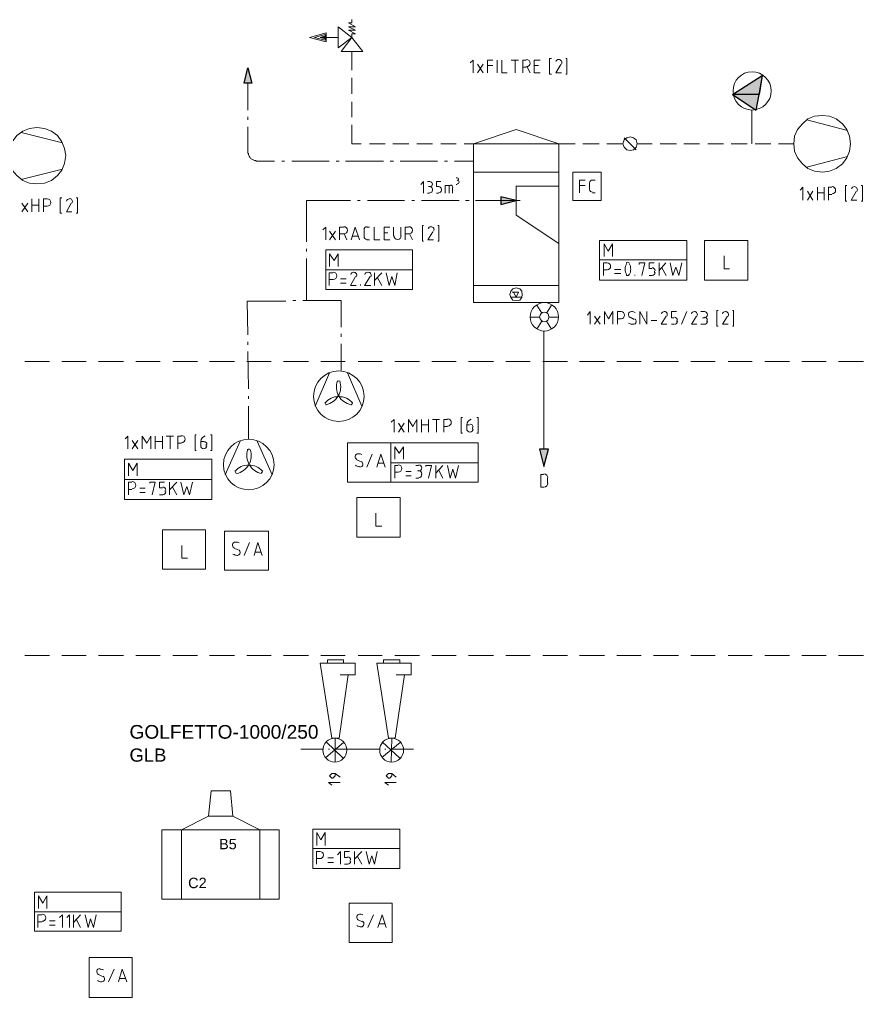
# Model space of a CAD drawing. Header units: millimetres. Extents: x 7 to 416, y 7 to 290.
# Drawn here: x 248 to 312.4, y 153.9 to 228.5 of the extents above; entities that cross this region are included whole.
import ezdxf

# ---------------------------------------------------------------- set-up
doc = ezdxf.new("R2010")
doc.units = ezdxf.units.MM
doc.header["$MEASUREMENT"] = 0
doc.layers.get('0').update_dxf_attribs({"linetype": 'CONTINUOUS'})
doc.styles.add('Arial$001', font='arial.ttf', dxfattribs={"height": 1.786464})

msp = doc.modelspace()

# ---------------------------------------------------------------- hatches: boundary and pattern name
at = {"true_color": 0x000006}
for points in [[(265.751, 223.674), (265.155, 223.674), (265.453, 224.848)], [(284.73, 215.02), (284.73, 214.441), (285.904, 214.738)]]:
    msp.add_hatch(color=0, dxfattribs=at).paths.add_polyline_path(points)
at = {"true_color": 0x000007}
h = msp.add_hatch(color=0, dxfattribs=at)
h.paths.add_polyline_path([(304.668, 224.269), (304.42, 222.83), (302.384, 222.83)])
h.paths.add_polyline_path([(304.42, 222.83), (302.384, 222.83), (304.205, 221.638)])
msp.add_hatch(color=0, dxfattribs=at).paths.add_polyline_path([(288.37, 195.76), (287.691, 195.76), (288.022, 194.436)])

# ---------------------------------------------------------------- linework, layer by layer
at = {"color": 0, "linetype": 'Continuous', "lineweight": 15, "true_color": 0x000007}
for points in [[(274.223, 226.089), (273.379, 227.181), (272.32, 226.387), (272.32, 227.992), (273.379, 227.181), (273.379, 227.446), (273.66, 227.446), (273.114, 227.727), (273.66, 227.727), (273.114, 227.992), (273.66, 227.992), (273.114, 228.29), (273.379, 228.29), (273.379, 228.538)], [(270.996, 227.181), (272.32, 227.181), (272.32, 227.181)], [(274.223, 226.089), (272.568, 226.089), (273.379, 227.181)], [(282.612, 224.468), (282.612, 225.444), (282.396, 225.229)], [(283.704, 224.468), (283.704, 225.444), (284.134, 225.444)], [(284.465, 224.468), (284.465, 225.444), (284.465, 225.444)], [(284.812, 225.444), (284.812, 224.468), (285.226, 224.468)], [(285.524, 225.444), (286.086, 225.444), (286.086, 225.444)], [(285.822, 224.468), (285.822, 225.444), (285.822, 225.444)], [(286.417, 224.468), (286.417, 225.444), (286.665, 225.444)], [(287.724, 224.468), (287.261, 224.468), (287.261, 225.444), (287.724, 225.444)], [(288.585, 225.576), (288.452, 225.576), (288.452, 224.385), (288.585, 224.385)], [(289.677, 225.576), (289.76, 225.576), (289.76, 224.385), (289.677, 224.385)], [(282.943, 224.468), (283.373, 225.146), (283.373, 225.146)], [(282.943, 225.146), (283.373, 224.468), (283.373, 224.468)], [(283.704, 225.03), (284.134, 225.03), (284.134, 225.03)], [(286.665, 224.898), (286.417, 224.898), (286.417, 224.898)], [(286.748, 224.898), (286.963, 224.468), (286.963, 224.468)], [(287.609, 225.03), (287.261, 225.03), (287.261, 225.03)], [(289.296, 225.113), (288.916, 224.468), (289.346, 224.468)], [(303.874, 219.057), (303.874, 221.589), (303.874, 221.589)], [(311.154, 220.066), (308.06, 220.877), (308.06, 220.877)], [(289.164, 219.057), (285.904, 220.149), (282.645, 219.057), (282.645, 208.252), (289.164, 208.252)], [(289.164, 219.057), (285.904, 220.149), (282.645, 219.057), (282.645, 208.252), (289.164, 208.252)], [(251.306, 219.14), (248.162, 219.934), (248.162, 219.934)], [(282.645, 219.057), (289.164, 219.057), (289.164, 219.057)], [(282.645, 219.057), (289.164, 219.057), (289.164, 219.057)], [(289.164, 219.057), (289.164, 208.252), (289.164, 208.252)], [(289.164, 219.057), (289.164, 208.252), (289.164, 208.252)], [(311.154, 218.081), (308.06, 217.27), (308.06, 217.27)], [(251.306, 217.138), (248.162, 216.343), (248.162, 216.343)], [(282.645, 216.89), (289.164, 216.89), (289.164, 216.89)], [(282.645, 216.89), (289.164, 216.89), (289.164, 216.89)], [(289.164, 215.831), (285.904, 215.831), (285.904, 213.63), (289.164, 211.462)], [(289.164, 215.831), (285.904, 215.831), (285.904, 213.63), (289.164, 211.462)], [(290.736, 215.318), (290.736, 216.294), (291.166, 216.294)], [(290.736, 215.318), (290.736, 216.294), (291.166, 216.294)], [(290.736, 215.88), (291.166, 215.88), (291.166, 215.88)], [(290.736, 215.88), (291.166, 215.88), (291.166, 215.88)], [(291.497, 215.582), (291.497, 216.046), (291.497, 216.046)], [(291.497, 215.582), (291.497, 216.046), (291.497, 216.046)], [(291.712, 216.294), (291.927, 216.294), (291.927, 216.294)], [(291.712, 216.294), (291.927, 216.294), (291.927, 216.294)], [(307.762, 214.772), (307.762, 215.748), (307.547, 215.533)], [(308.871, 214.772), (308.871, 215.748), (308.871, 215.748)], [(309.384, 215.748), (309.384, 214.772), (309.384, 214.772)], [(309.715, 214.772), (309.715, 215.748), (309.963, 215.748)], [(311.104, 215.88), (311.022, 215.88), (311.022, 214.689), (311.104, 214.689)], [(312.213, 215.88), (312.296, 215.88), (312.296, 214.689), (312.213, 214.689)], [(248.973, 213.878), (248.973, 214.854), (248.973, 214.854)], [(249.519, 214.854), (249.519, 213.878), (249.519, 213.878)], [(249.866, 213.878), (249.866, 214.854), (250.115, 214.854)], [(251.256, 214.937), (251.14, 214.937), (251.14, 213.762), (251.256, 213.762)], [(252.365, 214.937), (252.448, 214.937), (252.448, 213.762), (252.365, 213.762)], [(291.927, 215.318), (291.712, 215.318), (291.712, 215.318)], [(291.927, 215.318), (291.712, 215.318), (291.712, 215.318)], [(308.11, 214.772), (308.523, 215.45), (308.523, 215.45)], [(308.11, 215.45), (308.523, 214.772), (308.523, 214.772)], [(308.871, 215.318), (309.384, 215.318), (309.384, 215.318)], [(309.963, 215.202), (309.715, 215.202), (309.715, 215.202)], [(311.832, 215.417), (311.452, 214.772), (311.882, 214.772)], [(248.212, 213.878), (248.675, 214.523), (248.675, 214.523)], [(248.212, 214.523), (248.675, 213.878), (248.675, 213.878)], [(248.973, 214.391), (249.519, 214.391), (249.519, 214.391)], [(250.115, 214.308), (249.866, 214.308), (249.866, 214.308)], [(251.984, 214.523), (251.604, 213.878), (252.017, 213.878)], [(271.377, 211.727), (271.377, 212.703), (271.162, 212.488)], [(272.436, 211.727), (272.436, 212.703), (272.733, 212.703)], [(273.329, 211.727), (273.627, 212.703), (273.958, 211.727)], [(274.52, 212.703), (274.719, 212.703), (274.719, 212.703)], [(275.066, 212.703), (275.066, 211.727), (275.497, 211.727)], [(276.258, 211.727), (275.828, 211.727), (275.828, 212.703), (276.258, 212.703)], [(276.556, 212.703), (276.556, 212.025), (276.556, 212.025)], [(277.102, 212.025), (277.102, 212.703), (277.102, 212.703)], [(277.433, 211.727), (277.433, 212.703), (277.697, 212.703)], [(278.839, 212.819), (278.756, 212.819), (278.756, 211.644), (278.839, 211.644)], [(279.931, 212.819), (280.014, 212.819), (280.014, 211.644), (279.931, 211.644)], [(271.674, 211.727), (272.138, 212.405), (272.138, 212.405)], [(271.674, 212.405), (272.138, 211.727), (272.138, 211.727)], [(272.733, 212.19), (272.436, 212.19), (272.436, 212.19)], [(272.783, 212.19), (272.982, 211.727), (272.982, 211.727)], [(273.875, 212.025), (273.412, 212.025), (273.412, 212.025)], [(274.305, 211.975), (274.305, 212.488), (274.305, 212.488)], [(276.125, 212.273), (275.828, 212.273), (275.828, 212.273)], [(277.697, 212.19), (277.433, 212.19), (277.433, 212.19)], [(277.78, 212.19), (277.995, 211.727), (277.995, 211.727)], [(279.551, 212.356), (279.17, 211.727), (279.6, 211.727)], [(274.719, 211.727), (274.52, 211.727), (274.52, 211.727)], [(282.645, 208.252), (282.645, 206.945), (289.164, 206.945), (289.164, 208.252)], [(285.606, 207.739), (286.086, 207.739), (285.904, 207.359), (285.689, 207.739)], [(286.335, 207.359), (285.491, 207.359), (285.491, 207.359)], [(287.857, 206.134), (287.476, 206.763), (287.476, 206.763)], [(287.857, 206.134), (287.476, 206.763), (287.476, 206.763)], [(288.204, 206.134), (288.585, 206.763), (288.585, 206.763)], [(288.204, 206.134), (288.585, 206.763), (288.585, 206.763)], [(291.547, 205.291), (291.547, 206.267), (291.332, 206.002)], [(291.878, 205.291), (292.308, 205.919), (292.308, 205.919)], [(291.878, 205.919), (292.308, 205.291), (292.308, 205.291)], [(292.639, 205.291), (292.639, 206.267), (292.937, 205.704), (293.284, 206.267), (293.284, 205.291)], [(293.615, 205.291), (293.615, 206.267), (293.88, 206.267)], [(295.319, 205.291), (295.319, 206.267), (295.865, 205.291), (295.865, 206.267)], [(297.338, 205.919), (296.957, 205.291), (297.387, 205.291)], [(297.934, 205.787), (297.735, 205.787), (297.735, 206.267), (298.116, 206.267)], [(298.496, 205.291), (298.91, 206.267), (298.91, 206.267)], [(299.638, 205.919), (299.257, 205.291), (299.671, 205.291)], [(299.969, 206.267), (300.233, 206.267), (300.233, 206.267)], [(301.292, 206.349), (301.193, 206.349), (301.193, 205.158), (301.292, 205.158)], [(302.004, 205.919), (301.623, 205.291), (302.054, 205.291)], [(302.384, 206.349), (302.467, 206.349), (302.467, 205.158), (302.384, 205.158)], [(286.963, 205.837), (287.691, 205.837), (287.691, 205.837)], [(286.963, 205.837), (287.691, 205.837), (287.691, 205.837)], [(287.476, 204.91), (287.857, 205.539), (287.857, 205.539)], [(287.476, 204.91), (287.857, 205.539), (287.857, 205.539)], [(288.585, 204.91), (288.204, 205.539), (288.204, 205.539)], [(288.585, 204.91), (288.204, 205.539), (288.204, 205.539)], [(288.37, 205.837), (289.131, 205.837), (289.131, 205.837)], [(288.37, 205.837), (289.131, 205.837), (289.131, 205.837)], [(293.88, 205.704), (293.615, 205.704), (293.615, 205.704)], [(294.591, 205.837), (294.889, 205.671), (294.889, 205.671)], [(296.196, 205.588), (296.626, 205.588), (296.626, 205.588)], [(297.735, 205.291), (297.934, 205.291), (297.934, 205.291)], [(298.149, 205.489), (298.149, 205.588), (298.149, 205.588)], [(300.233, 205.291), (299.969, 205.291), (299.969, 205.291)], [(300.233, 205.787), (300.101, 205.787), (300.101, 205.787)], [(300.432, 205.588), (300.432, 205.489), (300.432, 205.489)], [(288.022, 204.778), (288.022, 195.76), (288.022, 195.76)], [(276.589, 197.067), (276.589, 198.043), (276.374, 197.828)], [(276.936, 197.067), (277.35, 197.745), (277.35, 197.745)], [(276.936, 197.745), (277.35, 197.067), (277.35, 197.067)], [(277.697, 197.067), (277.697, 198.043), (278.028, 197.497), (278.326, 198.043), (278.326, 197.067)], [(278.674, 197.067), (278.674, 198.043), (278.674, 198.043)], [(279.22, 198.043), (279.22, 197.067), (279.22, 197.067)], [(279.517, 198.043), (280.063, 198.043), (280.063, 198.043)], [(279.815, 197.067), (279.815, 198.043), (279.815, 198.043)], [(280.394, 197.067), (280.394, 198.043), (280.659, 198.043)], [(281.801, 198.176), (281.718, 198.176), (281.718, 196.984), (281.801, 196.984)], [(282.909, 198.176), (282.992, 198.176), (282.992, 196.984), (282.909, 196.984)], [(278.674, 197.613), (279.22, 197.613), (279.22, 197.613)], [(280.659, 197.497), (280.394, 197.497), (280.394, 197.497)], [(282.132, 197.613), (282.132, 197.282), (282.132, 197.282)], [(282.347, 197.613), (282.132, 197.613), (282.132, 197.613)], [(282.562, 197.282), (282.562, 197.414), (282.562, 197.414)], [(256.303, 195.793), (256.303, 196.769), (256.088, 196.554)], [(256.634, 195.793), (257.064, 196.438), (257.064, 196.438)], [(256.634, 196.438), (257.064, 195.793), (257.064, 195.793)], [(257.395, 195.793), (257.395, 196.769), (257.742, 196.223), (258.04, 196.769), (258.04, 195.793)], [(258.371, 195.793), (258.371, 196.769), (258.371, 196.769)], [(258.371, 196.355), (258.934, 196.355), (258.934, 196.355)], [(258.934, 196.769), (258.934, 195.793), (258.934, 195.793)], [(259.215, 196.769), (259.778, 196.769), (259.778, 196.769)], [(259.513, 195.793), (259.513, 196.769), (259.513, 196.769)], [(260.109, 195.793), (260.109, 196.769), (260.373, 196.769)], [(260.373, 196.223), (260.109, 196.223), (260.109, 196.223)], [(261.515, 196.852), (261.432, 196.852), (261.432, 195.677), (261.515, 195.677)], [(261.846, 196.355), (261.846, 196.008), (261.846, 196.008)], [(262.061, 196.355), (261.846, 196.355), (261.846, 196.355)], [(262.607, 196.852), (262.69, 196.852), (262.69, 195.677), (262.607, 195.677)], [(262.276, 196.008), (262.276, 196.14), (262.276, 196.14)], [(287.989, 193.84), (287.774, 193.84), (287.774, 192.881)], [(288.287, 193.179), (288.287, 193.559), (288.287, 193.559)], [(287.774, 192.881), (287.989, 192.881), (287.989, 192.881)]]:
    msp.add_lwpolyline(points, dxfattribs=at)
for points in [[(270.152, 227.181), (271.426, 227.529), (271.426, 226.85)], [(270.533, 227.181), (271.344, 227.396), (271.344, 226.966)], [(270.963, 227.181), (271.261, 227.264), (271.261, 227.099)], [(304.668, 224.269), (302.384, 222.83), (304.205, 221.638)], [(311.402, 219.057), (311.319, 219.653), (311.104, 220.149), (310.773, 220.579), (310.31, 220.96), (309.797, 221.175), (309.251, 221.208), (308.656, 221.175), (308.143, 220.96), (307.729, 220.579), (307.348, 220.149), (307.133, 219.653), (307.084, 219.057), (307.133, 218.494), (307.348, 217.998), (307.729, 217.535), (308.143, 217.187), (308.656, 216.972), (309.251, 216.89), (309.797, 216.972), (310.31, 217.187), (310.773, 217.535), (311.104, 217.998), (311.319, 218.494)], [(251.554, 218.164), (251.471, 218.71), (251.256, 219.223), (250.925, 219.686), (250.462, 220.033), (249.949, 220.232), (249.353, 220.315), (248.807, 220.232), (248.294, 220.033), (247.831, 219.686), (247.484, 219.223), (247.285, 218.71), (247.186, 218.164), (247.285, 217.568), (247.484, 217.055), (247.831, 216.641), (248.294, 216.261), (248.807, 216.046), (249.353, 215.996), (249.949, 216.046), (250.462, 216.261), (250.925, 216.641), (251.256, 217.055), (251.471, 217.568)], [(290.223, 214.738), (292.39, 214.738), (292.39, 216.89), (290.223, 216.89)], [(290.223, 214.738), (292.39, 214.738), (292.39, 216.89), (290.223, 216.89)], [(286.368, 207.574), (286.335, 207.822), (286.169, 208.004), (285.904, 208.087), (285.656, 208.004), (285.491, 207.822), (285.408, 207.574), (285.491, 207.326), (285.656, 207.144), (285.904, 207.111), (286.169, 207.144), (286.335, 207.326)]]:
    msp.add_lwpolyline(points, close=True, dxfattribs=at)
at = {"color": 0, "linetype": 'Continuous', "lineweight": 15, "true_color": 0x000006}
for points in [[(273.379, 224.683), (273.379, 226.089), (273.379, 226.089)], [(273.379, 222.863), (273.379, 224.087), (273.379, 224.087)], [(265.453, 221.638), (265.453, 223.674), (265.453, 223.674)], [(273.379, 221.092), (273.379, 222.267), (273.379, 222.267)], [(265.453, 220.877), (265.453, 221.125), (265.453, 221.125)], [(265.453, 218.329), (265.453, 220.364), (265.453, 220.364)], [(274.09, 219.057), (273.379, 219.057), (273.379, 220.497)], [(295.054, 218.594), (294.128, 219.52), (294.128, 219.52)], [(275.91, 219.057), (274.719, 219.057), (274.719, 219.057)], [(277.73, 219.057), (276.506, 219.057), (276.506, 219.057)], [(279.517, 219.057), (278.326, 219.057), (278.326, 219.057)], [(281.338, 219.057), (280.146, 219.057), (280.146, 219.057)], [(282.645, 219.057), (281.933, 219.057), (281.933, 219.057)], [(289.164, 219.057), (290.405, 219.057), (290.405, 219.057)], [(290.984, 219.057), (292.225, 219.057), (292.225, 219.057)], [(292.821, 219.057), (294.045, 219.057), (294.045, 219.057)], [(295.137, 219.057), (296.279, 219.057), (296.279, 219.057)], [(296.875, 219.057), (298.116, 219.057), (298.116, 219.057)], [(298.695, 219.057), (299.886, 219.057), (299.886, 219.057)], [(300.515, 219.057), (301.706, 219.057), (301.706, 219.057)], [(302.302, 219.057), (303.526, 219.057), (303.526, 219.057)], [(304.122, 219.057), (305.313, 219.057), (305.313, 219.057)], [(305.909, 219.057), (307.084, 219.057), (307.084, 219.057)], [(267.488, 217.733), (266.049, 217.733), (266.049, 217.733)], [(268.249, 217.733), (268.034, 217.733), (268.034, 217.733)], [(271.641, 217.733), (268.795, 217.733), (268.795, 217.733)], [(272.402, 217.733), (272.187, 217.733), (272.187, 217.733)], [(275.778, 217.733), (272.899, 217.733), (272.899, 217.733)], [(276.556, 217.733), (276.291, 217.733), (276.291, 217.733)], [(279.898, 217.733), (277.052, 217.733), (277.052, 217.733)], [(280.659, 217.733), (280.444, 217.733), (280.444, 217.733)], [(282.645, 217.733), (281.205, 217.733), (281.205, 217.733)], [(273.279, 214.738), (269.904, 214.738), (269.904, 214.738)], [(269.904, 211.595), (269.904, 214.738), (269.904, 214.738)], [(274.007, 214.738), (273.792, 214.738), (273.792, 214.738)], [(277.399, 214.738), (274.554, 214.738), (274.554, 214.738)], [(278.161, 214.738), (277.946, 214.738), (277.946, 214.738)], [(281.553, 214.738), (278.674, 214.738), (278.674, 214.738)], [(282.314, 214.738), (282.049, 214.738), (282.049, 214.738)], [(286.202, 214.738), (282.81, 214.738), (282.81, 214.738)], [(269.904, 210.834), (269.904, 211.049), (269.904, 211.049)], [(301.756, 210.503), (301.756, 209.526), (302.169, 209.526)], [(269.904, 207.144), (269.904, 210.321), (269.904, 210.321)], [(265.453, 204.48), (265.403, 207.061), (265.403, 207.061)], [(268.332, 207.061), (265.403, 207.061), (265.403, 207.061)], [(269.093, 207.111), (268.878, 207.111), (268.878, 207.111)], [(272.568, 205.075), (272.568, 207.111), (269.639, 207.111)], [(272.568, 204.347), (272.568, 204.562), (272.568, 204.562)], [(265.453, 203.719), (265.453, 203.967), (265.453, 203.967)], [(272.568, 201.766), (272.568, 203.801), (272.568, 203.801)], [(265.486, 200.376), (265.453, 203.206), (265.453, 203.206)], [(270.582, 199.053), (271.674, 201.601), (271.674, 201.601)], [(273.031, 201.601), (274.14, 199.053), (274.14, 199.053)], [(265.486, 199.615), (265.486, 199.814), (265.486, 199.814)], [(273.412, 199.317), (273.395, 199.317), (273.395, 199.317)], [(265.486, 196.521), (265.486, 199.053), (265.486, 199.053)], [(263.716, 193.807), (264.857, 196.389), (264.857, 196.389)], [(266.165, 196.389), (267.306, 193.807), (267.306, 193.807)], [(275.199, 190.879), (275.199, 189.902), (275.662, 189.902)], [(260.406, 188.43), (260.406, 187.454), (260.837, 187.454)]]:
    msp.add_lwpolyline(points, dxfattribs=at)
at = {"color": 0, "linetype": 'Continuous', "lineweight": -2, "true_color": 0x000006}
for points in [[(265.751, 223.674), (265.155, 223.674), (265.453, 224.848)], [(284.73, 215.02), (284.73, 214.441), (285.904, 214.738)]]:
    msp.add_lwpolyline(points, close=True, dxfattribs=at)
at = {"color": 0, "linetype": 'Continuous', "lineweight": -2, "true_color": 0x000007}
for points in [[(304.668, 224.269), (304.42, 222.83), (302.384, 222.83)], [(304.42, 222.83), (302.384, 222.83), (304.205, 221.638)], [(288.37, 195.76), (287.691, 195.76), (288.022, 194.436)]]:
    msp.add_lwpolyline(points, close=True, dxfattribs=at)
at = {"color": 0, "linetype": 'Continuous', "lineweight": 15, "true_color": 0x000006}
for points in [[(295.137, 219.057), (295.054, 219.355), (294.839, 219.52), (294.591, 219.603), (294.343, 219.52), (294.128, 219.355), (294.045, 219.057), (294.128, 218.792), (294.343, 218.594), (294.591, 218.544), (294.839, 218.594), (295.054, 218.792)], [(300.267, 208.666), (303.576, 208.666), (303.576, 211.677), (300.267, 211.677)], [(266.545, 194.105), (266.545, 194.105)], [(273.759, 189.059), (277.052, 189.059), (277.052, 192.07), (273.759, 192.07)], [(258.934, 186.61), (262.226, 186.61), (262.226, 189.605), (258.934, 189.605)]]:
    msp.add_lwpolyline(points, close=True, dxfattribs=at)
at = {"color": 0, "linetype": 'Continuous', "lineweight": 15, "true_color": 0x000001}
for points in [[(281.338, 216.476), (281.371, 216.476), (281.371, 216.476)], [(278.839, 215.285), (278.839, 216.178), (278.624, 215.963)], [(279.137, 216.178), (279.302, 216.178), (279.302, 216.178)], [(279.302, 215.797), (279.22, 215.797), (279.22, 215.797)], [(279.517, 215.582), (279.517, 215.5), (279.517, 215.5)], [(279.981, 215.797), (279.815, 215.797), (279.815, 216.178), (280.146, 216.178)], [(280.196, 215.5), (280.196, 215.582), (280.196, 215.582)], [(280.494, 215.285), (280.494, 215.88), (280.874, 215.88)], [(280.791, 215.285), (280.791, 215.88), (280.791, 215.88)], [(281.04, 215.698), (281.04, 215.285), (281.04, 215.285)], [(281.371, 215.963), (281.338, 215.963), (281.338, 215.963)], [(279.302, 215.285), (279.137, 215.285), (279.137, 215.285)], [(279.815, 215.285), (279.981, 215.285), (279.981, 215.285)]]:
    msp.add_lwpolyline(points, dxfattribs=at)
msp.add_lwpolyline([(281.371, 216.261), (281.371, 216.261)], close=True, dxfattribs=at)
at = {"color": 0, "linetype": 'Continuous', "lineweight": 15, "true_color": 0x000005}
for points in [[(292.258, 208.666), (298.91, 208.666), (298.91, 211.677), (292.258, 211.677)], [(271.377, 207.954), (277.995, 207.954), (277.995, 210.966), (271.377, 210.966)], [(276.341, 193.261), (282.992, 193.261), (282.992, 196.256), (276.341, 196.256)], [(256.038, 191.938), (262.69, 191.938), (262.69, 194.999), (256.038, 194.999)], [(270.4, 163.776), (277.019, 163.776), (277.019, 166.787), (270.4, 166.787)], [(249.188, 158.994), (255.79, 158.994), (255.79, 161.989), (249.188, 161.989)]]:
    msp.add_lwpolyline(points, close=True, dxfattribs=at)
for points in [[(292.606, 210.453), (292.606, 211.429), (292.903, 210.883), (293.234, 211.429), (293.234, 210.453)], [(271.674, 209.692), (271.674, 210.668), (272.022, 210.155), (272.32, 210.668), (272.32, 209.692)], [(292.258, 210.205), (298.91, 210.205), (298.91, 210.205)], [(292.556, 209.013), (292.556, 209.99), (292.821, 209.99)], [(295.485, 209.013), (295.7, 209.99), (295.27, 209.99), (295.27, 209.857)], [(296.246, 209.559), (296.031, 209.559), (296.031, 209.99), (296.411, 209.99)], [(296.792, 209.013), (296.792, 209.99), (296.792, 209.99)], [(297.305, 209.99), (296.792, 209.394), (296.792, 209.394)], [(297.007, 209.609), (297.338, 209.013), (297.338, 209.013)], [(297.636, 209.99), (297.851, 209.013), (298.066, 209.642), (298.314, 209.013), (298.529, 209.99)], [(271.377, 209.444), (277.995, 209.444), (277.995, 209.444)], [(271.641, 208.252), (271.641, 209.229), (271.923, 209.229)], [(273.66, 208.931), (273.279, 208.252), (273.71, 208.252)], [(274.769, 208.931), (274.338, 208.252), (274.818, 208.252)], [(275.1, 208.252), (275.1, 209.229), (275.1, 209.229)], [(275.662, 209.229), (275.1, 208.633), (275.1, 208.633)], [(275.315, 208.881), (275.662, 208.252), (275.662, 208.252)], [(275.993, 209.229), (276.208, 208.252), (276.423, 208.931), (276.638, 208.252), (276.837, 209.229)], [(292.821, 209.444), (292.556, 209.444), (292.556, 209.444)], [(293.88, 209.477), (293.4, 209.477), (293.4, 209.477)], [(293.4, 209.179), (293.88, 209.179), (293.88, 209.179)], [(294.939, 209.013), (294.939, 209.063), (294.939, 209.063)], [(296.031, 209.013), (296.246, 209.013), (296.246, 209.013)], [(296.461, 209.229), (296.461, 209.344), (296.461, 209.344)], [(271.923, 208.716), (271.641, 208.716), (271.641, 208.716)], [(272.949, 208.765), (272.518, 208.765), (272.518, 208.765)], [(272.518, 208.418), (272.949, 208.418), (272.949, 208.418)], [(274.041, 208.252), (274.041, 208.335), (274.041, 208.335)], [(276.638, 194.999), (276.638, 195.958), (276.969, 195.462), (277.317, 195.958), (277.317, 194.999)], [(256.336, 193.725), (256.336, 194.701), (256.683, 194.138), (257.014, 194.701), (257.014, 193.725)], [(276.341, 194.734), (282.992, 194.734), (282.992, 194.734)], [(276.638, 193.559), (276.638, 194.519), (276.887, 194.519)], [(276.887, 194.022), (276.638, 194.022), (276.638, 194.022)], [(277.896, 194.056), (277.482, 194.056), (277.482, 194.056)], [(278.243, 194.519), (278.458, 194.519), (278.458, 194.519)], [(278.458, 194.105), (278.376, 194.105), (278.376, 194.105)], [(279.22, 193.559), (279.435, 194.519), (279.004, 194.519), (279.004, 194.436)], [(279.766, 193.559), (279.766, 194.519), (279.766, 194.519)], [(280.312, 194.519), (279.766, 193.94), (279.766, 193.94)], [(279.981, 194.188), (280.312, 193.559), (280.312, 193.559)], [(280.659, 194.519), (280.874, 193.559), (281.073, 194.238), (281.288, 193.559), (281.503, 194.519)], [(256.038, 193.46), (262.69, 193.46), (262.69, 193.46)], [(256.336, 192.285), (256.336, 193.261), (256.601, 193.261)], [(258.156, 192.285), (258.371, 193.261), (257.958, 193.261), (257.958, 193.179)], [(258.934, 192.831), (258.719, 192.831), (258.719, 193.261), (259.099, 193.261)], [(259.48, 192.285), (259.48, 193.261), (259.48, 193.261)], [(260.026, 193.261), (259.48, 192.666), (259.48, 192.666)], [(260.324, 193.261), (260.572, 192.285), (260.787, 192.914), (261.002, 192.285), (261.217, 193.261)], [(277.482, 193.725), (277.896, 193.725), (277.896, 193.725)], [(278.458, 193.559), (278.243, 193.559), (278.243, 193.559)], [(278.674, 193.89), (278.674, 193.807), (278.674, 193.807)], [(256.601, 192.699), (256.336, 192.699), (256.336, 192.699)], [(257.61, 192.781), (257.196, 192.781), (257.196, 192.781)], [(257.196, 192.451), (257.61, 192.451), (257.61, 192.451)], [(259.132, 192.5), (259.132, 192.616), (259.132, 192.616)], [(259.695, 192.881), (260.026, 192.285), (260.026, 192.285)], [(258.719, 192.285), (258.934, 192.285), (258.934, 192.285)], [(270.698, 165.546), (270.698, 166.522), (270.996, 165.976), (271.344, 166.522), (271.344, 165.546)], [(270.4, 165.298), (277.019, 165.298), (277.019, 165.298)], [(270.665, 164.107), (270.665, 165.083), (270.913, 165.083)], [(272.518, 164.107), (272.518, 165.083), (272.27, 164.835)], [(273.031, 164.62), (272.816, 164.62), (272.816, 165.083), (273.197, 165.083)], [(273.577, 164.107), (273.577, 165.083), (273.577, 165.083)], [(274.14, 165.083), (273.577, 164.487), (273.577, 164.487)], [(274.471, 165.083), (274.686, 164.107), (274.901, 164.752), (275.1, 164.107), (275.315, 165.083)], [(270.913, 164.537), (270.665, 164.537), (270.665, 164.537)], [(271.972, 164.587), (271.542, 164.587), (271.542, 164.587)], [(271.542, 164.239), (271.972, 164.239), (271.972, 164.239)], [(272.816, 164.107), (273.031, 164.107), (273.031, 164.107)], [(273.246, 164.322), (273.246, 164.404), (273.246, 164.404)], [(273.792, 164.702), (274.14, 164.107), (274.14, 164.107)], [(249.486, 160.731), (249.486, 161.691), (249.817, 161.145), (250.115, 161.691), (250.115, 160.731)], [(249.188, 160.466), (255.79, 160.466), (255.79, 160.466)], [(249.436, 159.292), (249.436, 160.251), (249.734, 160.251)], [(249.734, 159.705), (249.436, 159.705), (249.436, 159.705)], [(250.743, 159.788), (250.33, 159.788), (250.33, 159.788)], [(251.306, 159.292), (251.306, 160.251), (251.091, 160.053)], [(251.852, 159.292), (251.852, 160.251), (251.637, 160.053)], [(252.15, 159.292), (252.15, 160.251), (252.15, 160.251)], [(252.696, 160.251), (252.15, 159.672), (252.15, 159.672)], [(252.365, 159.92), (252.696, 159.292), (252.696, 159.292)], [(253.043, 160.251), (253.258, 159.292), (253.457, 159.954), (253.672, 159.292), (253.887, 160.251)], [(250.33, 159.457), (250.743, 159.457), (250.743, 159.457)]]:
    msp.add_lwpolyline(points, dxfattribs=at)
at = {"color": 0, "linetype": 'Continuous', "lineweight": 20, "true_color": 0xbababa}
for points in [[(248.427, 202.445), (250.33, 202.445), (250.33, 202.445)], [(251.256, 202.445), (253.126, 202.445), (253.126, 202.445)], [(254.053, 202.445), (255.955, 202.445), (255.955, 202.445)], [(256.899, 202.445), (258.752, 202.445), (258.752, 202.445)], [(259.728, 202.445), (261.598, 202.445), (261.598, 202.445)], [(262.524, 202.445), (264.427, 202.445), (264.427, 202.445)], [(265.37, 202.445), (267.223, 202.445), (267.223, 202.445)], [(268.167, 202.445), (270.069, 202.445), (270.069, 202.445)], [(270.996, 202.445), (272.866, 202.445), (272.866, 202.445)], [(273.842, 202.445), (275.695, 202.445), (275.695, 202.445)], [(276.638, 202.445), (278.541, 202.445), (278.541, 202.445)], [(279.468, 202.445), (281.338, 202.445), (281.338, 202.445)], [(282.264, 202.445), (284.167, 202.445), (284.167, 202.445)], [(285.11, 202.445), (286.963, 202.445), (286.963, 202.445)], [(287.94, 202.445), (289.809, 202.445), (289.809, 202.445)], [(290.736, 202.445), (292.639, 202.445), (292.639, 202.445)], [(293.582, 202.445), (295.435, 202.445), (295.435, 202.445)], [(296.378, 202.445), (298.281, 202.445), (298.281, 202.445)], [(299.208, 202.445), (301.077, 202.445), (301.077, 202.445)], [(302.054, 202.445), (303.907, 202.445), (303.907, 202.445)], [(304.85, 202.445), (306.753, 202.445), (306.753, 202.445)], [(307.679, 202.445), (309.549, 202.445), (309.549, 202.445)], [(310.476, 202.445), (312.378, 202.445), (312.378, 202.445)], [(248.427, 180.041), (250.33, 180.041), (250.33, 180.041)], [(251.256, 180.041), (253.126, 180.041), (253.126, 180.041)], [(254.053, 180.041), (255.955, 180.041), (255.955, 180.041)], [(256.899, 180.041), (258.752, 180.041), (258.752, 180.041)], [(259.728, 180.041), (261.598, 180.041), (261.598, 180.041)], [(262.524, 180.041), (264.427, 180.041), (264.427, 180.041)], [(265.37, 180.041), (267.223, 180.041), (267.223, 180.041)], [(268.167, 180.041), (270.069, 180.041), (270.069, 180.041)], [(270.996, 180.041), (272.866, 180.041), (272.866, 180.041)], [(273.842, 180.041), (275.695, 180.041), (275.695, 180.041)], [(276.638, 180.041), (278.541, 180.041), (278.541, 180.041)], [(279.468, 180.041), (281.338, 180.041), (281.338, 180.041)], [(282.264, 180.041), (284.167, 180.041), (284.167, 180.041)], [(285.11, 180.041), (286.963, 180.041), (286.963, 180.041)], [(287.94, 180.041), (289.809, 180.041), (289.809, 180.041)], [(290.736, 180.041), (292.639, 180.041), (292.639, 180.041)], [(293.582, 180.041), (295.435, 180.041), (295.435, 180.041)], [(296.378, 180.041), (298.281, 180.041), (298.281, 180.041)], [(299.208, 180.041), (301.077, 180.041), (301.077, 180.041)], [(302.054, 180.041), (303.907, 180.041), (303.907, 180.041)], [(304.85, 180.041), (306.753, 180.041), (306.753, 180.041)], [(307.679, 180.041), (309.549, 180.041), (309.549, 180.041)], [(310.476, 180.041), (312.378, 180.041), (312.378, 180.041)]]:
    msp.add_lwpolyline(points, dxfattribs=at)
at = {"color": 0, "linetype": 'Continuous', "lineweight": 15, "true_color": 0x000003}
for points in [[(273.031, 193.261), (276.341, 193.261), (276.341, 196.256), (273.031, 196.256)], [(263.666, 186.527), (267.025, 186.527), (267.025, 189.522), (263.666, 189.522)], [(273.164, 158.133), (276.456, 158.133), (276.456, 161.145), (273.164, 161.145)], [(253.341, 153.947), (256.634, 153.947), (256.634, 156.992), (253.341, 156.992)]]:
    msp.add_lwpolyline(points, close=True, dxfattribs=at)
for points in [[(273.759, 194.949), (274.041, 194.817), (274.041, 194.817)], [(274.52, 194.403), (274.934, 195.379), (274.934, 195.379)], [(275.282, 194.403), (275.579, 195.379), (275.91, 194.403)], [(275.828, 194.701), (275.364, 194.701), (275.364, 194.701)], [(264.394, 188.215), (264.692, 188.082), (264.692, 188.082)], [(265.155, 187.669), (265.569, 188.645), (265.569, 188.645)], [(265.916, 187.669), (266.214, 188.645), (266.545, 187.669)], [(266.462, 187.917), (265.999, 187.917), (265.999, 187.917)], [(273.842, 159.871), (274.173, 159.705), (274.173, 159.705)], [(274.603, 159.292), (275.017, 160.251), (275.017, 160.251)], [(275.364, 159.292), (275.695, 160.251), (275.993, 159.292)], [(275.91, 159.573), (275.447, 159.573), (275.447, 159.573)], [(254.814, 155.139), (255.244, 156.115), (255.244, 156.115)], [(255.575, 155.139), (255.873, 156.115), (256.22, 155.139)], [(254.053, 155.685), (254.35, 155.552), (254.35, 155.552)], [(256.137, 155.387), (255.658, 155.387), (255.658, 155.387)]]:
    msp.add_lwpolyline(points, dxfattribs=at)
at = {"color": 0, "linetype": 'Continuous', "lineweight": 5, "true_color": 0x000007}
for points in [[(271.84, 173.72), (270.963, 179.445), (273.246, 179.445)], [(271.509, 179.693), (271.509, 179.445), (271.509, 179.445)], [(271.509, 179.693), (272.733, 179.693), (272.733, 179.693)], [(273.246, 179.445), (273.627, 179.445), (273.627, 178.552), (272.485, 178.552)], [(272.733, 179.693), (272.733, 179.445), (272.733, 179.445)], [(276.159, 173.72), (275.282, 179.445), (277.565, 179.445)], [(275.778, 179.693), (275.778, 179.445), (275.778, 179.445)], [(275.778, 179.693), (277.019, 179.693), (277.019, 179.693)], [(277.565, 179.445), (277.896, 179.445), (277.896, 178.552), (276.754, 178.552)], [(277.019, 179.693), (277.019, 179.445), (277.019, 179.445)], [(273.081, 178.552), (272.402, 173.72), (271.84, 173.72)], [(277.399, 178.552), (276.671, 173.72), (276.159, 173.72)], [(272.733, 173.389), (271.377, 172.247), (271.377, 172.247)], [(271.426, 173.439), (272.7, 172.198), (272.7, 172.198)], [(272.105, 171.9), (272.105, 173.72), (272.105, 173.72)], [(277.052, 173.389), (275.662, 172.247), (275.662, 172.247)], [(275.695, 173.439), (277.019, 172.198), (277.019, 172.198)], [(276.374, 171.9), (276.423, 173.72), (276.423, 173.72)], [(271.211, 172.876), (269.474, 172.876), (269.474, 172.876)], [(271.674, 172.876), (271.592, 172.876), (271.592, 172.876)], [(273.759, 172.876), (272.022, 172.876), (272.022, 172.876)], [(275.53, 172.876), (273.759, 172.876), (273.759, 172.876)], [(275.96, 172.876), (275.877, 172.876), (275.877, 172.876)], [(278.078, 172.876), (276.341, 172.876), (276.341, 172.876)], [(272.485, 170.758), (272.105, 171.023), (271.84, 171.023), (271.674, 170.841), (271.84, 170.676), (271.923, 170.676), (272.105, 170.841), (272.105, 171.023)], [(276.754, 170.758), (276.423, 171.023), (276.159, 171.023), (275.993, 170.841), (276.159, 170.676), (276.258, 170.676), (276.423, 170.841), (276.423, 171.023)], [(272.485, 170.345), (271.592, 170.345), (271.84, 170.13)], [(276.754, 170.345), (275.877, 170.345), (276.159, 170.13)], [(260.373, 166.738), (262.442, 167.763), (262.657, 169.699)], [(262.657, 169.699), (264.129, 169.699), (264.129, 169.699)], [(266.347, 166.738), (264.311, 167.763), (264.129, 169.699)], [(262.442, 167.763), (264.311, 167.763), (264.311, 167.763)], [(260.373, 161.443), (260.373, 166.738), (260.373, 166.738)], [(266.347, 161.443), (266.347, 166.738), (266.347, 166.738)]]:
    msp.add_lwpolyline(points, dxfattribs=at)
msp.add_lwpolyline([(267.819, 161.443), (267.819, 166.738), (258.884, 166.738), (258.884, 161.443)], close=True, dxfattribs=at)
at = {"color": 0, "linetype": 'Continuous', "lineweight": 15, "true_color": 0x000007}
for points, knots in [([(286.699, 224.948), (286.847, 224.948), (286.963, 225.063), (286.963, 225.212), (286.963, 225.212), (286.963, 225.361), (286.847, 225.494), (286.699, 225.494)], [0, 0, 0, 0, 0.125, 0.125, 0.125, 0.125, 1, 1, 1, 1]), ([(289.346, 225.13), (289.396, 225.212), (289.396, 225.295), (289.346, 225.378), (289.346, 225.378), (289.313, 225.444), (289.23, 225.494), (289.147, 225.494)], [0, 0, 0, 0, 0.125, 0.125, 0.125, 0.125, 1, 1, 1, 1]), ([(305.346, 223.094), (305.346, 223.905), (304.701, 224.55), (303.89, 224.55), (303.89, 224.55), (303.079, 224.55), (302.434, 223.905), (302.434, 223.094), (302.434, 223.094), (302.434, 222.284), (303.079, 221.638), (303.89, 221.638), (303.89, 221.638), (304.701, 221.638), (305.346, 222.284), (305.346, 223.094)], [0, 0, 0, 0, 0.0625, 0.0625, 0.0625, 0.0625, 0.125, 0.125, 0.125, 0.125, 0.1875, 0.1875, 0.1875, 0.1875, 1, 1, 1, 1]), ([(309.996, 215.235), (310.145, 215.235), (310.261, 215.367), (310.261, 215.516), (310.261, 215.516), (310.261, 215.665), (310.145, 215.797), (309.996, 215.797)], [0, 0, 0, 0, 0.125, 0.125, 0.125, 0.125, 1, 1, 1, 1]), ([(311.882, 215.433), (311.932, 215.5), (311.932, 215.599), (311.882, 215.665), (311.882, 215.665), (311.849, 215.748), (311.766, 215.797), (311.684, 215.797)], [0, 0, 0, 0, 0.125, 0.125, 0.125, 0.125, 1, 1, 1, 1]), ([(250.131, 214.308), (250.297, 214.308), (250.412, 214.424), (250.412, 214.59), (250.412, 214.59), (250.412, 214.738), (250.297, 214.854), (250.131, 214.854)], [0, 0, 0, 0, 0.125, 0.125, 0.125, 0.125, 1, 1, 1, 1]), ([(252.034, 214.54), (252.067, 214.623), (252.084, 214.705), (252.034, 214.788), (252.034, 214.788), (252.001, 214.854), (251.918, 214.904), (251.835, 214.904)], [0, 0, 0, 0, 0.125, 0.125, 0.125, 0.125, 1, 1, 1, 1]), ([(272.75, 212.19), (272.915, 212.19), (273.031, 212.306), (273.031, 212.472), (273.031, 212.472), (273.031, 212.621), (272.915, 212.736), (272.75, 212.736)], [0, 0, 0, 0, 0.125, 0.125, 0.125, 0.125, 1, 1, 1, 1]), ([(277.714, 212.19), (277.863, 212.19), (277.995, 212.306), (277.995, 212.472), (277.995, 212.472), (277.995, 212.621), (277.863, 212.736), (277.714, 212.736)], [0, 0, 0, 0, 0.125, 0.125, 0.125, 0.125, 1, 1, 1, 1]), ([(279.6, 212.389), (279.65, 212.455), (279.65, 212.554), (279.617, 212.621), (279.617, 212.621), (279.567, 212.687), (279.484, 212.736), (279.402, 212.736)], [0, 0, 0, 0, 0.125, 0.125, 0.125, 0.125, 1, 1, 1, 1]), ([(276.589, 212.041), (276.589, 211.893), (276.721, 211.76), (276.87, 211.76), (276.87, 211.76), (277.019, 211.76), (277.135, 211.893), (277.135, 212.041)], [0, 0, 0, 0, 0.125, 0.125, 0.125, 0.125, 1, 1, 1, 1]), ([(289.131, 205.853), (289.131, 206.449), (288.651, 206.945), (288.055, 206.945), (288.055, 206.945), (287.46, 206.945), (286.963, 206.449), (286.963, 205.853), (286.963, 205.853), (286.963, 205.257), (287.46, 204.778), (288.055, 204.778), (288.055, 204.778), (288.651, 204.778), (289.131, 205.257), (289.131, 205.853)], [0, 0, 0, 0, 0.0625, 0.0625, 0.0625, 0.0625, 0.125, 0.125, 0.125, 0.125, 0.1875, 0.1875, 0.1875, 0.1875, 1, 1, 1, 1]), ([(289.131, 205.853), (289.131, 206.449), (288.651, 206.945), (288.055, 206.945), (288.055, 206.945), (287.46, 206.945), (286.963, 206.449), (286.963, 205.853), (286.963, 205.853), (286.963, 205.257), (287.46, 204.778), (288.055, 204.778), (288.055, 204.778), (288.651, 204.778), (289.131, 205.257), (289.131, 205.853)], [0, 0, 0, 0, 0.0625, 0.0625, 0.0625, 0.0625, 0.125, 0.125, 0.125, 0.125, 0.1875, 0.1875, 0.1875, 0.1875, 1, 1, 1, 1]), ([(288.403, 205.853), (288.403, 206.052), (288.254, 206.217), (288.055, 206.217), (288.055, 206.217), (287.857, 206.217), (287.691, 206.052), (287.691, 205.853), (287.691, 205.853), (287.691, 205.655), (287.857, 205.489), (288.055, 205.489), (288.055, 205.489), (288.254, 205.489), (288.403, 205.655), (288.403, 205.853)], [0, 0, 0, 0, 0.0625, 0.0625, 0.0625, 0.0625, 0.125, 0.125, 0.125, 0.125, 0.1875, 0.1875, 0.1875, 0.1875, 1, 1, 1, 1]), ([(288.403, 205.853), (288.403, 206.052), (288.254, 206.217), (288.055, 206.217), (288.055, 206.217), (287.857, 206.217), (287.691, 206.052), (287.691, 205.853), (287.691, 205.853), (287.691, 205.655), (287.857, 205.489), (288.055, 205.489), (288.055, 205.489), (288.254, 205.489), (288.403, 205.655), (288.403, 205.853)], [0, 0, 0, 0, 0.0625, 0.0625, 0.0625, 0.0625, 0.125, 0.125, 0.125, 0.125, 0.1875, 0.1875, 0.1875, 0.1875, 1, 1, 1, 1]), ([(293.896, 205.704), (294.045, 205.704), (294.161, 205.837), (294.161, 205.985), (294.161, 205.985), (294.161, 206.134), (294.045, 206.267), (293.896, 206.267)], [0, 0, 0, 0, 0.125, 0.125, 0.125, 0.125, 1, 1, 1, 1]), ([(294.69, 206.267), (294.591, 206.267), (294.492, 206.184), (294.475, 206.085), (294.475, 206.085), (294.442, 205.969), (294.492, 205.87), (294.591, 205.82)], [0, 0, 0, 0, 0.125, 0.125, 0.125, 0.125, 1, 1, 1, 1]), ([(297.387, 205.903), (297.437, 205.969), (297.437, 206.068), (297.404, 206.134), (297.404, 206.134), (297.354, 206.217), (297.288, 206.267), (297.189, 206.267)], [0, 0, 0, 0, 0.125, 0.125, 0.125, 0.125, 1, 1, 1, 1]), ([(299.687, 205.903), (299.721, 205.969), (299.737, 206.068), (299.687, 206.134), (299.687, 206.134), (299.654, 206.217), (299.572, 206.267), (299.489, 206.267)], [0, 0, 0, 0, 0.125, 0.125, 0.125, 0.125, 1, 1, 1, 1]), ([(300.25, 205.787), (300.382, 205.787), (300.482, 205.903), (300.482, 206.019), (300.482, 206.019), (300.482, 206.151), (300.382, 206.267), (300.25, 206.267)], [0, 0, 0, 0, 0.125, 0.125, 0.125, 0.125, 1, 1, 1, 1]), ([(302.054, 205.903), (302.103, 205.969), (302.103, 206.068), (302.054, 206.134), (302.054, 206.134), (302.02, 206.217), (301.938, 206.267), (301.855, 206.267)], [0, 0, 0, 0, 0.125, 0.125, 0.125, 0.125, 1, 1, 1, 1]), ([(294.823, 205.291), (294.939, 205.291), (295.021, 205.357), (295.054, 205.473), (295.054, 205.473), (295.071, 205.572), (295.021, 205.671), (294.939, 205.721)], [0, 0, 0, 0, 0.125, 0.125, 0.125, 0.125, 1, 1, 1, 1]), ([(280.676, 197.53), (280.825, 197.53), (280.957, 197.663), (280.957, 197.812), (280.957, 197.812), (280.957, 197.96), (280.825, 198.076), (280.676, 198.076)], [0, 0, 0, 0, 0.125, 0.125, 0.125, 0.125, 1, 1, 1, 1]), ([(282.132, 197.299), (282.132, 197.166), (282.248, 197.067), (282.38, 197.067), (282.38, 197.067), (282.496, 197.067), (282.612, 197.166), (282.612, 197.299)], [0, 0, 0, 0, 0.125, 0.125, 0.125, 0.125, 1, 1, 1, 1]), ([(282.612, 197.448), (282.612, 197.497), (282.595, 197.563), (282.545, 197.613), (282.545, 197.613), (282.512, 197.646), (282.446, 197.663), (282.396, 197.663)], [0, 0, 0, 0, 0.125, 0.125, 0.125, 0.125, 1, 1, 1, 1]), ([(260.39, 196.256), (260.539, 196.256), (260.671, 196.389), (260.671, 196.537), (260.671, 196.537), (260.671, 196.686), (260.539, 196.819), (260.39, 196.819)], [0, 0, 0, 0, 0.125, 0.125, 0.125, 0.125, 1, 1, 1, 1]), ([(262.309, 196.124), (262.326, 196.19), (262.309, 196.256), (262.26, 196.289), (262.26, 196.289), (262.21, 196.339), (262.16, 196.355), (262.094, 196.339)], [0, 0, 0, 0, 0.125, 0.125, 0.125, 0.125, 1, 1, 1, 1]), ([(261.846, 196.025), (261.846, 195.909), (261.962, 195.793), (262.078, 195.793), (262.078, 195.793), (262.21, 195.793), (262.309, 195.909), (262.309, 196.025)], [0, 0, 0, 0, 0.125, 0.125, 0.125, 0.125, 1, 1, 1, 1])]:
    msp.add_open_spline(points, degree=3, knots=knots, dxfattribs=at)
for points in [[(289.147, 225.494), (289.048, 225.494), (288.949, 225.427), (288.932, 225.328)], [(291.729, 216.294), (291.613, 216.294), (291.497, 216.195), (291.497, 216.062)], [(291.729, 216.294), (291.613, 216.294), (291.497, 216.195), (291.497, 216.062)], [(291.497, 215.599), (291.497, 215.467), (291.613, 215.367), (291.729, 215.367)], [(291.497, 215.599), (291.497, 215.467), (291.613, 215.367), (291.729, 215.367)], [(311.684, 215.797), (311.584, 215.797), (311.485, 215.715), (311.468, 215.615)], [(251.835, 214.854), (251.736, 214.854), (251.637, 214.788), (251.604, 214.689)], [(274.537, 212.736), (274.405, 212.736), (274.305, 212.637), (274.305, 212.505)], [(279.402, 212.736), (279.302, 212.736), (279.22, 212.67), (279.186, 212.571)], [(274.305, 211.992), (274.305, 211.876), (274.405, 211.76), (274.537, 211.76)], [(294.972, 206.201), (294.889, 206.234), (294.806, 206.267), (294.707, 206.267)], [(297.205, 206.267), (297.09, 206.267), (297.007, 206.184), (296.974, 206.085)], [(299.489, 206.267), (299.39, 206.267), (299.29, 206.184), (299.257, 206.085)], [(301.855, 206.267), (301.756, 206.267), (301.656, 206.184), (301.64, 206.085)], [(294.475, 205.39), (294.575, 205.324), (294.69, 205.291), (294.806, 205.291)], [(298.198, 205.605), (298.198, 205.737), (298.082, 205.837), (297.967, 205.837)], [(297.967, 205.291), (298.082, 205.291), (298.198, 205.39), (298.198, 205.522)], [(300.482, 205.605), (300.482, 205.737), (300.382, 205.837), (300.25, 205.837)], [(300.25, 205.291), (300.382, 205.291), (300.482, 205.39), (300.482, 205.522)], [(282.463, 198.06), (282.281, 197.994), (282.148, 197.828), (282.148, 197.63)], [(262.177, 196.786), (261.995, 196.72), (261.862, 196.554), (261.846, 196.355)], [(288.32, 193.576), (288.32, 193.741), (288.188, 193.89), (288.006, 193.89)], [(288.006, 192.881), (288.188, 192.881), (288.32, 193.013), (288.32, 193.195)]]:
    msp.add_open_spline(points, degree=3, dxfattribs=at)
at = {"color": 0, "linetype": 'Continuous', "lineweight": 15, "true_color": 0x000006}
for points in [[(265.486, 218.346), (265.486, 218.031), (265.751, 217.783), (266.065, 217.783)], [(272.27, 200.972), (272.138, 200.591), (272.171, 200.178), (272.369, 199.83)], [(272.369, 200.972), (272.336, 200.972), (272.303, 200.955), (272.27, 200.955)], [(272.336, 199.83), (272.535, 200.178), (272.585, 200.591), (272.452, 200.972)], [(272.485, 200.955), (272.452, 200.955), (272.419, 200.972), (272.369, 200.972)], [(271.31, 199.317), (271.344, 199.251), (271.377, 199.185), (271.426, 199.119)], [(272.369, 199.781), (271.972, 199.781), (271.592, 199.599), (271.327, 199.301)], [(271.41, 199.168), (271.79, 199.235), (272.138, 199.483), (272.336, 199.83)], [(272.369, 199.83), (272.568, 199.483), (272.915, 199.235), (273.313, 199.168)], [(273.412, 199.301), (273.164, 199.599), (272.783, 199.781), (272.369, 199.781)], [(273.329, 199.119), (273.362, 199.185), (273.412, 199.251), (273.428, 199.317)], [(265.436, 195.727), (265.304, 195.346), (265.354, 194.933), (265.552, 194.585)], [(265.519, 195.76), (265.47, 195.76), (265.436, 195.76), (265.403, 195.743)], [(265.618, 195.743), (265.585, 195.76), (265.552, 195.76), (265.519, 195.76)], [(265.519, 194.585), (265.718, 194.933), (265.767, 195.346), (265.618, 195.727)], [(264.46, 194.105), (264.493, 194.039), (264.526, 193.973), (264.56, 193.923)], [(265.519, 194.568), (265.106, 194.568), (264.725, 194.386), (264.477, 194.089)], [(264.576, 193.907), (264.973, 193.989), (265.321, 194.238), (265.519, 194.585)], [(266.562, 194.089), (266.297, 194.386), (265.916, 194.568), (265.519, 194.568)], [(265.552, 194.585), (265.751, 194.238), (266.098, 193.989), (266.495, 193.907)], [(266.462, 193.923), (266.512, 193.973), (266.545, 194.039), (266.578, 194.105)]]:
    msp.add_open_spline(points, degree=3, dxfattribs=at)
at = {"color": 0, "linetype": 'Continuous', "lineweight": 15, "true_color": 0x000001}
for points in [[(281.404, 216.261), (281.453, 216.261), (281.503, 216.31), (281.503, 216.36), (281.503, 216.36), (281.503, 216.426), (281.453, 216.476), (281.404, 216.476)], [(279.319, 215.797), (279.435, 215.797), (279.517, 215.88), (279.517, 215.979), (279.517, 215.979), (279.517, 216.079), (279.435, 216.178), (279.319, 216.178)], [(281.404, 215.996), (281.486, 215.996), (281.553, 216.062), (281.553, 216.145), (281.553, 216.145), (281.553, 216.228), (281.486, 216.294), (281.404, 216.294)]]:
    msp.add_open_spline(points, degree=3, knots=[0, 0, 0, 0, 0.125, 0.125, 0.125, 0.125, 1, 1, 1, 1], dxfattribs=at)
for points in [[(279.517, 215.599), (279.517, 215.698), (279.435, 215.797), (279.319, 215.797)], [(280.196, 215.599), (280.196, 215.698), (280.113, 215.797), (279.997, 215.797)], [(281.073, 215.731), (281.073, 215.831), (280.99, 215.913), (280.891, 215.913)], [(279.319, 215.318), (279.435, 215.318), (279.517, 215.417), (279.517, 215.516)], [(279.997, 215.318), (280.113, 215.318), (280.196, 215.417), (280.196, 215.516)]]:
    msp.add_open_spline(points, degree=3, dxfattribs=at)
at = {"color": 0, "linetype": 'Continuous', "lineweight": 15, "true_color": 0x000005}
for points in [[(292.837, 209.444), (292.986, 209.444), (293.102, 209.559), (293.102, 209.708), (293.102, 209.708), (293.102, 209.857), (292.986, 209.99), (292.837, 209.99)], [(294.525, 209.973), (294.492, 210.006), (294.442, 210.023), (294.409, 210.023), (294.409, 210.023), (294.359, 210.023), (294.31, 210.006), (294.277, 209.973)], [(271.956, 208.716), (272.105, 208.716), (272.22, 208.831), (272.22, 208.997), (272.22, 208.997), (272.22, 209.146), (272.105, 209.262), (271.956, 209.262)], [(273.71, 208.914), (273.759, 208.98), (273.759, 209.08), (273.726, 209.146), (273.726, 209.146), (273.677, 209.229), (273.61, 209.262), (273.511, 209.262)], [(274.818, 208.914), (274.868, 208.98), (274.868, 209.08), (274.818, 209.146), (274.818, 209.146), (274.785, 209.229), (274.702, 209.262), (274.62, 209.262)], [(294.277, 209.08), (294.31, 209.03), (294.359, 209.013), (294.409, 209.013), (294.409, 209.013), (294.442, 209.013), (294.492, 209.03), (294.525, 209.08)], [(276.903, 194.022), (277.052, 194.022), (277.184, 194.138), (277.184, 194.287), (277.184, 194.287), (277.184, 194.453), (277.052, 194.568), (276.903, 194.568)], [(278.475, 194.105), (278.607, 194.105), (278.707, 194.204), (278.707, 194.337), (278.707, 194.337), (278.707, 194.469), (278.607, 194.568), (278.475, 194.568)], [(256.617, 192.748), (256.766, 192.748), (256.899, 192.864), (256.899, 193.03), (256.899, 193.03), (256.899, 193.179), (256.766, 193.294), (256.617, 193.294)], [(270.93, 164.537), (271.095, 164.537), (271.211, 164.653), (271.211, 164.818), (271.211, 164.818), (271.211, 164.967), (271.095, 165.083), (270.93, 165.083)], [(249.751, 159.755), (249.916, 159.755), (250.032, 159.871), (250.032, 160.02), (250.032, 160.02), (250.032, 160.185), (249.916, 160.301), (249.751, 160.301)]]:
    msp.add_open_spline(points, degree=3, knots=[0, 0, 0, 0, 0.125, 0.125, 0.125, 0.125, 1, 1, 1, 1], dxfattribs=at)
for points in [[(294.326, 209.923), (294.177, 209.659), (294.177, 209.344), (294.326, 209.063)], [(294.525, 209.063), (294.674, 209.344), (294.674, 209.659), (294.525, 209.923)], [(296.494, 209.377), (296.494, 209.493), (296.395, 209.609), (296.262, 209.609)], [(273.528, 209.262), (273.412, 209.262), (273.329, 209.195), (273.296, 209.096)], [(274.587, 209.262), (274.471, 209.262), (274.388, 209.195), (274.355, 209.096)], [(296.262, 209.013), (296.395, 209.013), (296.494, 209.113), (296.494, 209.245)], [(278.707, 193.907), (278.707, 194.039), (278.607, 194.138), (278.475, 194.138)], [(278.475, 193.592), (278.607, 193.592), (278.707, 193.692), (278.707, 193.824)], [(259.182, 192.649), (259.182, 192.765), (259.083, 192.881), (258.95, 192.881)], [(258.95, 192.285), (259.083, 192.285), (259.182, 192.384), (259.182, 192.517)], [(273.279, 164.438), (273.279, 164.553), (273.18, 164.669), (273.048, 164.669)], [(273.048, 164.107), (273.18, 164.107), (273.279, 164.222), (273.279, 164.338)]]:
    msp.add_open_spline(points, degree=3, dxfattribs=at)
at = {"color": 0, "linetype": 'Continuous', "lineweight": 15, "true_color": 0x000006}
for points in [[(274.305, 199.797), (274.305, 200.856), (273.445, 201.733), (272.369, 201.733), (272.369, 201.733), (271.31, 201.733), (270.45, 200.856), (270.45, 199.797), (270.45, 199.797), (270.45, 198.738), (271.31, 197.878), (272.369, 197.878), (272.369, 197.878), (273.445, 197.878), (274.305, 198.738), (274.305, 199.797)], [(267.439, 194.585), (267.439, 195.661), (266.578, 196.521), (265.519, 196.521), (265.519, 196.521), (264.444, 196.521), (263.583, 195.661), (263.583, 194.585), (263.583, 194.585), (263.583, 193.526), (264.444, 192.666), (265.519, 192.666), (265.519, 192.666), (266.578, 192.666), (267.439, 193.526), (267.439, 194.585)]]:
    msp.add_open_spline(points, degree=3, knots=[0, 0, 0, 0, 0.0625, 0.0625, 0.0625, 0.0625, 0.125, 0.125, 0.125, 0.125, 0.1875, 0.1875, 0.1875, 0.1875, 1, 1, 1, 1], dxfattribs=at)
at = {"color": 0, "linetype": 'Continuous', "lineweight": 15, "true_color": 0x000003}
for points in [[(273.859, 195.412), (273.743, 195.412), (273.66, 195.346), (273.627, 195.23), (273.627, 195.23), (273.61, 195.131), (273.66, 195.032), (273.759, 194.982)], [(273.991, 194.403), (274.09, 194.403), (274.189, 194.469), (274.206, 194.585), (274.206, 194.585), (274.239, 194.684), (274.189, 194.784), (274.09, 194.833)], [(264.493, 188.678), (264.394, 188.678), (264.295, 188.612), (264.278, 188.496), (264.278, 188.496), (264.245, 188.397), (264.295, 188.281), (264.394, 188.248)], [(264.626, 187.669), (264.725, 187.669), (264.824, 187.735), (264.857, 187.851), (264.857, 187.851), (264.874, 187.95), (264.824, 188.049), (264.725, 188.099)], [(273.991, 160.301), (273.875, 160.301), (273.776, 160.218), (273.759, 160.119), (273.759, 160.119), (273.726, 160.02), (273.776, 159.904), (273.875, 159.854)], [(274.074, 159.325), (274.173, 159.325), (274.272, 159.407), (274.289, 159.507), (274.289, 159.507), (274.322, 159.606), (274.272, 159.722), (274.173, 159.772)], [(254.168, 156.148), (254.053, 156.148), (253.953, 156.082), (253.937, 155.966), (253.937, 155.966), (253.904, 155.867), (253.953, 155.751), (254.053, 155.701)], [(254.284, 155.139), (254.4, 155.139), (254.483, 155.205), (254.516, 155.304), (254.516, 155.304), (254.532, 155.42), (254.483, 155.519), (254.4, 155.569)]]:
    msp.add_open_spline(points, degree=3, knots=[0, 0, 0, 0, 0.125, 0.125, 0.125, 0.125, 1, 1, 1, 1], dxfattribs=at)
for points in [[(274.14, 195.363), (274.057, 195.396), (273.958, 195.412), (273.859, 195.412)], [(273.643, 194.552), (273.726, 194.486), (273.842, 194.453), (273.958, 194.436)], [(264.775, 188.628), (264.692, 188.661), (264.593, 188.678), (264.51, 188.678)], [(264.311, 187.768), (264.411, 187.702), (264.526, 187.669), (264.642, 187.669)], [(274.223, 160.251), (274.14, 160.284), (274.041, 160.301), (273.958, 160.301)], [(273.759, 159.441), (273.859, 159.374), (273.974, 159.325), (274.09, 159.325)], [(254.433, 156.049), (254.35, 156.082), (254.268, 156.098), (254.168, 156.115)], [(253.986, 155.238), (254.086, 155.172), (254.185, 155.139), (254.301, 155.139)]]:
    msp.add_open_spline(points, degree=3, dxfattribs=at)
at = {"color": 0, "linetype": 'Continuous', "lineweight": 5, "true_color": 0x000007}
for points in [[(272.982, 172.81), (272.982, 173.323), (272.585, 173.72), (272.072, 173.72), (272.072, 173.72), (271.575, 173.72), (271.162, 173.323), (271.162, 172.81), (271.162, 172.81), (271.162, 172.314), (271.575, 171.9), (272.072, 171.9), (272.072, 171.9), (272.585, 171.9), (272.982, 172.314), (272.982, 172.81)], [(277.317, 172.81), (277.317, 173.323), (276.903, 173.72), (276.407, 173.72), (276.407, 173.72), (275.894, 173.72), (275.497, 173.323), (275.497, 172.81), (275.497, 172.81), (275.497, 172.314), (275.894, 171.9), (276.407, 171.9), (276.407, 171.9), (276.903, 171.9), (277.317, 172.314), (277.317, 172.81)]]:
    msp.add_open_spline(points, degree=3, knots=[0, 0, 0, 0, 0.0625, 0.0625, 0.0625, 0.0625, 0.125, 0.125, 0.125, 0.125, 0.1875, 0.1875, 0.1875, 0.1875, 1, 1, 1, 1], dxfattribs=at)

# ---------------------------------------------------------------- texts
at = {"color": 0, "true_color": 0x000007, "style": 'Arial$001'}
for s, height, p in [('GOLFETTO-1000/250', 1.0428, (256.419, 173.684)), ('GLB', 1.0071, (256.419, 171.931)), ('B5', 0.787, (263.252, 165.25)), ('C2', 0.7963, (260.886, 162.283))]:
    msp.add_text(s, height=height, dxfattribs=at).set_placement(p)

doc.saveas('drawing.dxf')
